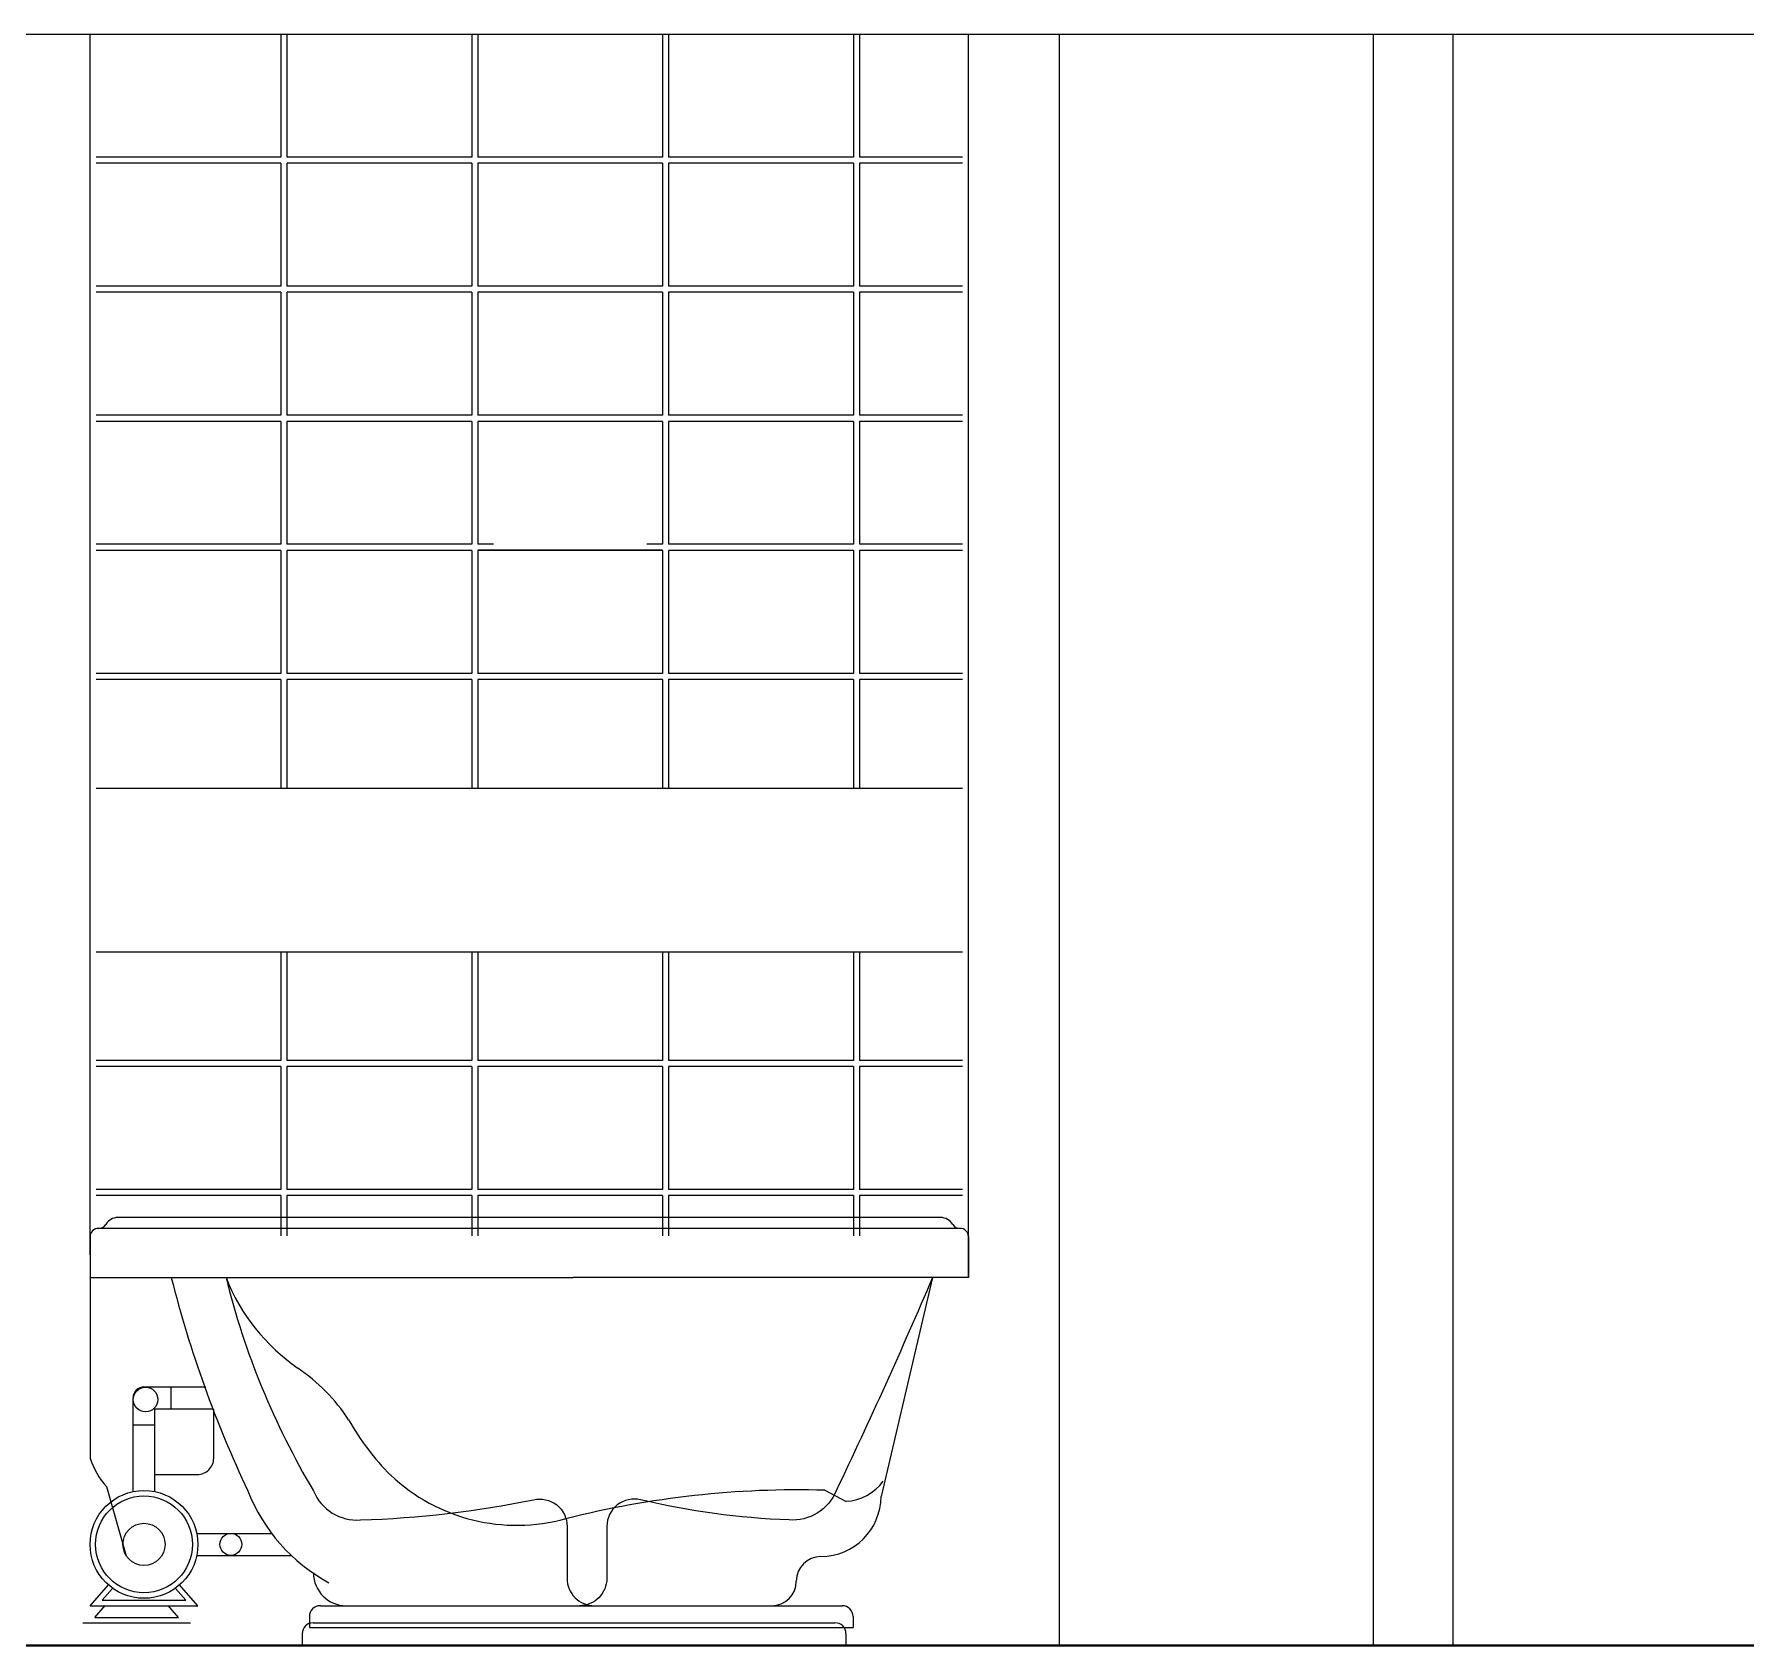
# Model space of a CAD drawing. Extents: x 1270 to 1442, y 932 to 1016.
# Drawn here: x 1428.318 to 1431.143, y 987.432 to 990.092 of the extents above; entities that cross this region are included whole.
import ezdxf

# ---------------------------------------------------------------- set-up
doc = ezdxf.new("R2010")
doc.units = 0
doc.header["$MEASUREMENT"] = 0
doc.layers.add('arquitecturapasito', color=252, linetype='Continuous', lineweight=5)

msp = doc.modelspace()

# ---------------------------------------------------------------- linework, layer by layer
for p, q in [((1428.4105, 988.1076), (1428.4105, 988.0399)), ((1429.8605, 988.1076), (1429.8605, 988.0399)), ((1428.4105, 988.0399), (1429.208, 988.0399)), ((1429.8605, 988.0399), (1429.208, 988.0399)), ((1429.8011, 988.0399), (1429.7161, 987.6789)), ((1428.4995, 987.8594), (1428.6013, 987.8594)), ((1428.5446, 987.8233), (1428.5446, 987.8594)), ((1428.4815, 987.6867), (1428.4815, 987.8413)), ((1428.5176, 987.6867), (1428.5176, 987.8233)), ((1428.5176, 987.8233), (1428.6145, 987.8233)), ((1428.5176, 987.7962), (1428.4815, 987.7962)), ((1429.6234, 987.6891), (1429.6583, 987.6706)), ((1428.5866, 987.6176), (1428.7103, 987.6176)), ((1428.5866, 987.5815), (1428.7426, 987.5815)), ((1428.4105, 987.4984), (1428.4408, 987.5327)), ((1428.4305, 987.5074), (1428.4475, 987.5268)), ((1428.4305, 987.5074), (1428.5685, 987.5074)), ((1428.5685, 987.5074), (1428.5515, 987.5268)), ((1428.5885, 987.4984), (1428.5582, 987.5327)), ((1428.4105, 987.4984), (1428.5885, 987.4984)), ((1428.4185, 987.4791), (1428.4356, 987.4986)), ((1428.4185, 987.4791), (1428.5565, 987.4791)), ((1428.5565, 987.4791), (1428.5395, 987.4986)), ((1428.7726, 987.4803), (1428.7726, 987.4623)), ((1428.7907, 987.4984), (1428.8334, 987.4984)), ((1428.8334, 987.4984), (1429.652, 987.4984)), ((1429.609, 987.4984), (1429.652, 987.4984)), ((1429.6701, 987.4803), (1429.6701, 987.4623)), ((1428.3986, 987.4701), (1428.5765, 987.4701)), ((1428.7606, 987.4521), (1428.7606, 987.434)), ((1428.7726, 987.4623), (1429.6701, 987.4623)), ((1428.7787, 987.4701), (1428.8215, 987.4701)), ((1428.8215, 987.4701), (1429.6401, 987.4701)), ((1429.597, 987.4701), (1429.6401, 987.4701)), ((1429.6581, 987.4521), (1429.6581, 987.434)), ((1428.7606, 987.434), (1429.6581, 987.434))]:
    msp.add_line(p, q)
for points in [[(1429.8146, 988.1391), (1429.208, 988.1391), (1428.4564, 988.1391)], [(1429.8469, 988.1211), (1429.208, 988.1211), (1428.4241, 988.1211)]]:
    msp.add_lwpolyline(points)
for points in [[(1428.4105, 988.0399), (1428.4105, 987.742, 0.10594), (1428.4376, 987.6951), (1428.4703, 987.5806)], [(1428.5446, 988.0399, 0.048738), (1428.671, 987.6879, 0.177115), (1428.8048, 987.5363, 0.177115)], [(1428.6349, 988.0399, 0.073733), (1428.7793, 987.6879, 0.323277), (1428.8569, 987.6399, 0.04186), (1429.1422, 987.6731, -0.48524), (1429.1979, 987.6292), (1429.1979, 987.5435, 0.414214), (1429.243, 987.4984)], [(1429.8011, 988.0399, -0.009797), (1429.642, 987.6879, -0.323277), (1429.5643, 987.6399, -0.048609), (1429.3192, 987.6731, 0.48524), (1429.2635, 987.6292), (1429.2635, 987.5435, -0.414214), (1429.2184, 987.4984)], [(1428.5176, 987.715), (1428.5875, 987.715, 0.414214), (1428.6146, 987.742), (1428.6146, 987.823)]]:
    msp.add_lwpolyline(points, format="xyb")
for centre, radius in [((1428.5021, 987.8387), 0.0203), ((1428.4995, 987.5996), 0.089), ((1428.4995, 987.5996), 0.0799), ((1428.4995, 987.5996), 0.0348), ((1428.6428, 987.5996), 0.0181)]:
    msp.add_circle(centre, radius)
for centre, radius, start, end in [((1428.4564, 988.1162), 0.0229, 90, 149.6951), ((1429.8146, 988.1162), 0.0229, 30.3049, 90), ((1428.4241, 988.1076), 0.0135, 88.2416, 180), ((1428.4234, 988.1374), 0.0164, 270.9332, 323.8377), ((1429.8461, 988.1346), 0.0135, 210.3049, 271.7584), ((1429.8469, 988.1076), 0.0135, 0, 91.7584), ((1428.9403, 988.1608), 0.3285, 201.6001, 235.3652), ((1428.5847, 987.6411), 0.3012, 32.9973, 55.9103), ((1428.4995, 987.8413), 0.0181, 90, 180), ((1429.2041, 988.0114), 0.4208, 209.3546, 225.0208), ((1429.115, 987.9346), 0.3035, 226.683, 285.4721), ((1429.5803, 986.1148), 1.5748, 88.4314, 104.1249), ((1429.6168, 987.6789), 0.0993, 270, 0), ((1429.6539, 987.7521), 0.0815, 273.0573, 323.7584), ((1429.6168, 987.539), 0.0406, 90, 180), ((1428.8334, 987.5525), 0.0542, 180, 270), ((1429.5356, 987.539), 0.0406, 270, 0), ((1428.7907, 987.4803), 0.0181, 90, 180), ((1429.652, 987.4803), 0.0181, 0, 90), ((1428.7787, 987.4521), 0.0181, 90, 180), ((1429.6401, 987.4521), 0.0181, 0, 90)]:
    msp.add_arc(centre, radius, start, end)
at = {"layer": 'arquitecturapasito', "color": 252}
for p, q in [((1422.6173, 990.0923), (1436.951, 990.0923)), ((1428.4105, 988.0776), (1428.4105, 990.0923)), ((1428.7255, 990.0923), (1428.7255, 989.8893)), ((1428.7355, 990.0923), (1428.7355, 989.8893)), ((1429.0405, 990.0923), (1429.0405, 989.8893)), ((1429.0505, 990.0923), (1429.0505, 989.8893)), ((1429.3555, 990.0923), (1429.3555, 989.8893)), ((1429.3655, 990.0923), (1429.3655, 989.8893)), ((1429.6705, 990.0923), (1429.6705, 989.8893)), ((1429.6805, 990.0923), (1429.6805, 989.8893)), ((1429.8605, 988.0399), (1429.8605, 990.0923)), ((1430.0105, 987.4323), (1430.0105, 990.0923)), ((1430.5289, 987.4323), (1430.5289, 990.0923)), ((1430.6605, 987.4323), (1430.6605, 990.0923)), ((1428.7255, 989.8893), (1428.4205, 989.8893)), ((1429.0405, 989.8893), (1428.7355, 989.8893)), ((1429.3555, 989.8893), (1429.0505, 989.8893)), ((1429.6705, 989.8893), (1429.3655, 989.8893)), ((1429.8505, 989.8893), (1429.6805, 989.8893)), ((1428.7255, 989.8793), (1428.4205, 989.8793)), ((1428.7255, 989.8793), (1428.7255, 989.6763)), ((1429.0405, 989.8793), (1428.7355, 989.8793)), ((1428.7355, 989.8793), (1428.7355, 989.6763)), ((1429.0405, 989.8793), (1429.0405, 989.6763)), ((1429.3555, 989.8793), (1429.0505, 989.8793)), ((1429.0505, 989.8793), (1429.0505, 989.6763)), ((1429.3555, 989.8793), (1429.3555, 989.6763)), ((1429.6705, 989.8793), (1429.3655, 989.8793)), ((1429.3655, 989.8793), (1429.3655, 989.6763)), ((1429.6705, 989.8793), (1429.6705, 989.6763)), ((1429.8505, 989.8793), (1429.6805, 989.8793)), ((1429.6805, 989.8793), (1429.6805, 989.6763)), ((1428.7255, 989.6763), (1428.4205, 989.6763)), ((1428.7255, 989.6663), (1428.4205, 989.6663)), ((1428.7255, 989.6663), (1428.7255, 989.4633)), ((1429.0405, 989.6763), (1428.7355, 989.6763)), ((1429.0405, 989.6663), (1428.7355, 989.6663)), ((1428.7355, 989.6663), (1428.7355, 989.4633)), ((1429.0405, 989.6663), (1429.0405, 989.4633)), ((1429.3555, 989.6763), (1429.0505, 989.6763)), ((1429.3555, 989.6663), (1429.0505, 989.6663)), ((1429.0505, 989.6663), (1429.0505, 989.4633)), ((1429.3555, 989.6663), (1429.3555, 989.4633)), ((1429.6705, 989.6763), (1429.3655, 989.6763)), ((1429.6705, 989.6663), (1429.3655, 989.6663)), ((1429.3655, 989.6663), (1429.3655, 989.4633)), ((1429.6705, 989.6663), (1429.6705, 989.4633)), ((1429.8505, 989.6763), (1429.6805, 989.6763)), ((1429.8505, 989.6663), (1429.6805, 989.6663)), ((1429.6805, 989.6663), (1429.6805, 989.4633)), ((1428.7255, 989.4633), (1428.4205, 989.4633)), ((1429.0405, 989.4633), (1428.7355, 989.4633)), ((1429.3555, 989.4633), (1429.0505, 989.4633)), ((1429.6705, 989.4633), (1429.3655, 989.4633)), ((1429.8505, 989.4633), (1429.6805, 989.4633)), ((1428.7255, 989.4533), (1428.4205, 989.4533)), ((1428.7255, 989.4533), (1428.7255, 989.2503)), ((1429.0405, 989.4533), (1428.7355, 989.4533)), ((1428.7355, 989.4533), (1428.7355, 989.2503)), ((1429.0405, 989.4533), (1429.0405, 989.2503)), ((1429.3555, 989.4533), (1429.0505, 989.4533)), ((1429.0505, 989.4533), (1429.0505, 989.2503)), ((1429.3555, 989.4533), (1429.3555, 989.2503)), ((1429.6705, 989.4533), (1429.3655, 989.4533)), ((1429.3655, 989.4533), (1429.3655, 989.2503)), ((1429.6705, 989.4533), (1429.6705, 989.2503)), ((1429.8505, 989.4533), (1429.6805, 989.4533)), ((1429.6805, 989.4533), (1429.6805, 989.2503)), ((1428.7255, 989.2503), (1428.4205, 989.2503)), ((1428.7255, 989.2403), (1428.4205, 989.2403)), ((1428.7255, 989.2403), (1428.7255, 989.0373)), ((1429.0405, 989.2503), (1428.7355, 989.2503)), ((1429.0405, 989.2403), (1428.7355, 989.2403)), ((1428.7355, 989.2403), (1428.7355, 989.0373)), ((1429.0405, 989.2403), (1429.0405, 989.0373)), ((1429.0763, 989.2503), (1429.0505, 989.2503)), ((1429.3555, 989.2404), (1429.0505, 989.2404)), ((1429.3555, 989.2403), (1429.0505, 989.2403)), ((1429.0505, 989.2403), (1429.0505, 989.0373)), ((1429.3555, 989.2503), (1429.3297, 989.2503)), ((1429.3555, 989.2403), (1429.3555, 989.0373)), ((1429.6705, 989.2503), (1429.3655, 989.2503)), ((1429.6705, 989.2403), (1429.3655, 989.2403)), ((1429.3655, 989.2403), (1429.3655, 989.0373)), ((1429.6705, 989.2403), (1429.6705, 989.0373)), ((1429.8505, 989.2503), (1429.6805, 989.2503)), ((1429.8505, 989.2403), (1429.6805, 989.2403)), ((1429.6805, 989.2403), (1429.6805, 989.0373)), ((1428.7255, 989.0373), (1428.4205, 989.0373)), ((1429.0405, 989.0373), (1428.7355, 989.0373)), ((1429.3555, 989.0373), (1429.0505, 989.0373)), ((1429.6705, 989.0373), (1429.3655, 989.0373)), ((1429.8505, 989.0373), (1429.6805, 989.0373)), ((1428.7255, 989.0273), (1428.4205, 989.0273)), ((1428.7255, 989.0273), (1428.7255, 988.8477)), ((1429.0405, 989.0273), (1428.7355, 989.0273)), ((1428.7355, 989.0273), (1428.7355, 988.8477)), ((1429.0405, 989.0273), (1429.0405, 988.8477)), ((1429.3555, 989.0273), (1429.0505, 989.0273)), ((1429.0505, 989.0273), (1429.0505, 988.8477)), ((1429.3555, 989.0273), (1429.3555, 988.8477)), ((1429.6705, 989.0273), (1429.3655, 989.0273)), ((1429.3655, 989.0273), (1429.3655, 988.8477)), ((1429.6705, 989.0273), (1429.6705, 988.8477)), ((1429.8505, 989.0273), (1429.6805, 989.0273)), ((1429.6805, 989.0273), (1429.6805, 988.8477)), ((1428.4205, 988.8477), (1429.8505, 988.8477)), ((1428.4205, 988.5779), (1429.8505, 988.5779)), ((1428.7255, 988.5779), (1428.7255, 988.3983)), ((1428.7355, 988.5779), (1428.7355, 988.3983)), ((1429.0405, 988.5779), (1429.0405, 988.3983)), ((1429.0505, 988.5779), (1429.0505, 988.3983)), ((1429.3555, 988.5779), (1429.3555, 988.3983)), ((1429.3655, 988.5779), (1429.3655, 988.3983)), ((1429.6705, 988.5779), (1429.6705, 988.3983)), ((1429.6805, 988.5779), (1429.6805, 988.3983)), ((1428.7255, 988.3983), (1428.4205, 988.3983)), ((1428.7255, 988.3883), (1428.4205, 988.3883)), ((1428.7255, 988.3883), (1428.7255, 988.1853)), ((1429.0405, 988.3983), (1428.7355, 988.3983)), ((1429.0405, 988.3883), (1428.7355, 988.3883)), ((1428.7355, 988.3883), (1428.7355, 988.1853)), ((1429.0405, 988.3883), (1429.0405, 988.1853)), ((1429.3555, 988.3983), (1429.0505, 988.3983)), ((1429.3555, 988.3883), (1429.0505, 988.3883)), ((1429.0505, 988.3883), (1429.0505, 988.1853)), ((1429.3555, 988.3883), (1429.3555, 988.1853)), ((1429.6705, 988.3983), (1429.3655, 988.3983)), ((1429.6705, 988.3883), (1429.3655, 988.3883)), ((1429.3655, 988.3883), (1429.3655, 988.1853)), ((1429.6705, 988.3883), (1429.6705, 988.1853)), ((1429.8505, 988.3983), (1429.6805, 988.3983)), ((1429.8505, 988.3883), (1429.6805, 988.3883)), ((1429.6805, 988.3883), (1429.6805, 988.1853)), ((1428.7255, 988.1853), (1428.4205, 988.1853)), ((1428.7255, 988.1753), (1428.4205, 988.1753)), ((1428.7255, 988.1753), (1428.7255, 988.1091)), ((1429.0405, 988.1853), (1428.7355, 988.1853)), ((1429.0405, 988.1753), (1428.7355, 988.1753)), ((1428.7355, 988.1753), (1428.7355, 988.1091)), ((1429.0405, 988.1753), (1429.0405, 988.1091)), ((1429.3555, 988.1853), (1429.0505, 988.1853)), ((1429.3555, 988.1753), (1429.0505, 988.1753)), ((1429.0505, 988.1753), (1429.0505, 988.1091)), ((1429.3555, 988.1753), (1429.3555, 988.1091)), ((1429.6705, 988.1853), (1429.3655, 988.1853)), ((1429.6705, 988.1753), (1429.3655, 988.1753)), ((1429.3655, 988.1753), (1429.3655, 988.1091)), ((1429.6705, 988.1753), (1429.6705, 988.1091)), ((1429.8505, 988.1853), (1429.6805, 988.1853)), ((1429.8505, 988.1753), (1429.6805, 988.1753)), ((1429.6805, 988.1753), (1429.6805, 988.1091)), ((1422.598, 987.434), (1433.8362, 987.434)), ((1422.598, 987.434), (1436.9443, 987.434)), ((1422.7267, 987.4323), (1436.951, 987.4323))]:
    msp.add_line(p, q, dxfattribs=at)

doc.saveas('drawing.dxf')
